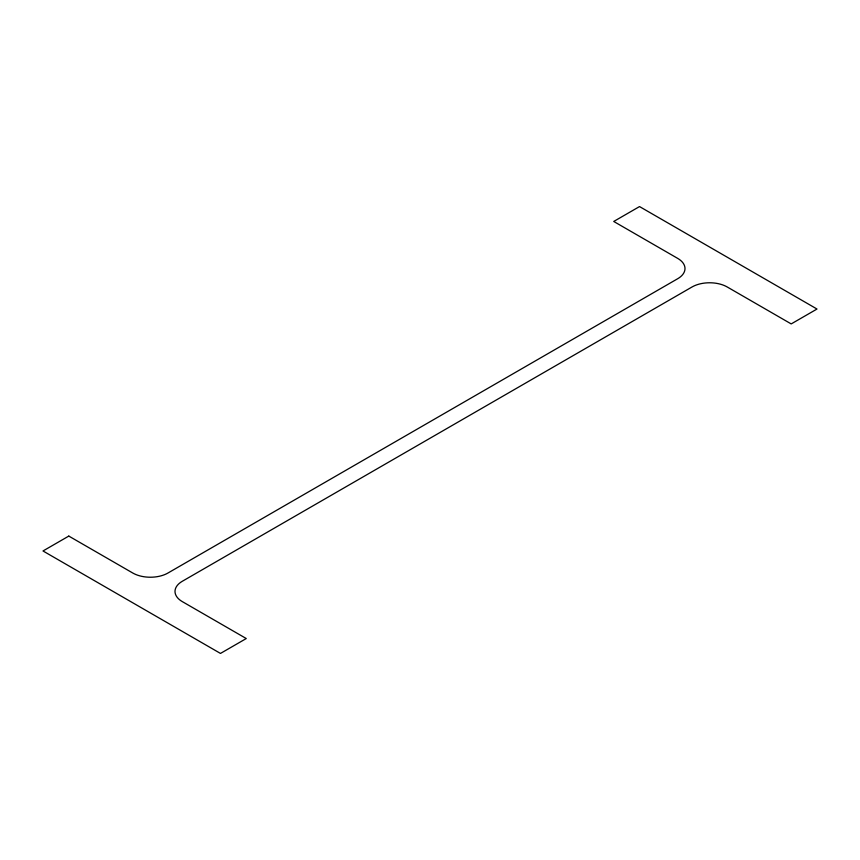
<?xml version="1.0" encoding="UTF-8"?>
<svg xmlns="http://www.w3.org/2000/svg" width="860" height="860" viewBox="0 0 860 860"><rect width="100%" height="100%" fill="white"/><g stroke="black" fill="none" stroke-linecap="round" stroke-linejoin="round"><path stroke-width="1.29" d="M68.8 536.081L43 550.97L220.472 653.428L246.272 638.539L182.288 601.602A24.886 14.373 0 0 1 182.288 581.285L692.031 286.982A24.886 14.373 0 0 1 727.227 286.982L791.2 323.919L817 309.03L639.528 206.572L613.728 221.461L677.712 258.398A24.886 14.373 0 0 1 677.712 278.715L167.969 573.018A24.886 14.373 0 0 1 132.773 573.018L68.8 536.081"/></g></svg>
